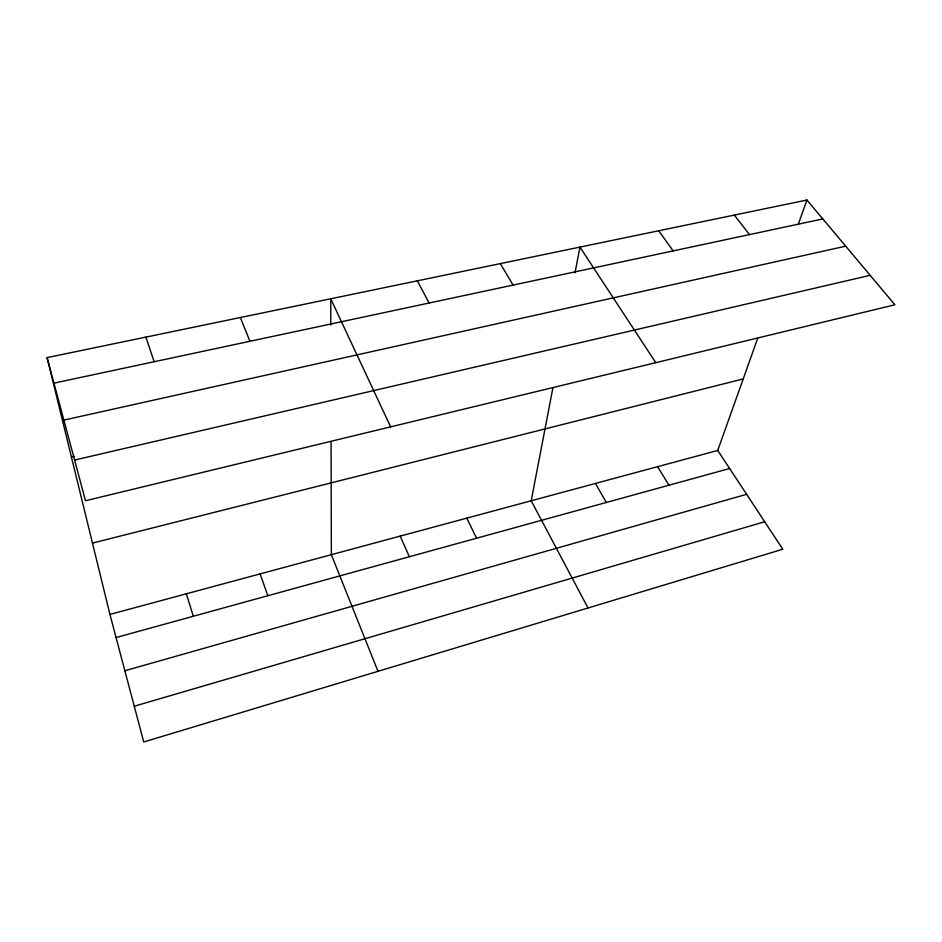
<?xml version="1.0" encoding="UTF-8"?>
<svg xmlns="http://www.w3.org/2000/svg" width="942" height="942" viewBox="0 0 942 942"><rect width="100%" height="100%" fill="white"/><g stroke="black" fill="none" stroke-linecap="round" stroke-linejoin="round"><path stroke-width="1.41" d="M552.895 387.857L531.206 500.767L588.008 607.99M574.997 272.886L579.954 247.098L655.773 362.67M47.1 357.607L85.51 500.744L894.9 304.772L806.929 200.022L47.1 357.607L109.931 614.419L143.737 741.978L782.814 549.233L717.733 450.453L757.698 338.26M798.204 224.537L806.929 200.022M134.27 706.229L764.704 521.75M124.862 670.751L746.629 494.315M116.066 637.546L729.626 468.504M109.931 614.419L717.733 450.453M92.481 543.087L743.214 378.931M74.595 460.049L870.173 275.323M71.404 456.952L74.265 456.281M63.868 420.108L845.692 246.168M53.953 383.135L822.825 218.944M734.301 215.082L749.514 234.593M658.705 230.755L673.165 250.902M657.575 466.679L668.997 485.212M500.308 263.607L513.072 285.085M595.426 483.446L606.33 502.475M417.318 280.822L429.116 303.018M466.785 518.147L476.558 538.223M390.636 426.867L330.736 298.779L330.807 325.061M400.197 536.116L409.358 556.734M240.351 317.525L249.913 341.287M378.001 671.328L331.348 554.685L331.078 441.586M260.098 573.902L267.858 595.721M145.904 337.118L154.17 361.728M186.339 593.801L193.322 616.256"/></g></svg>
